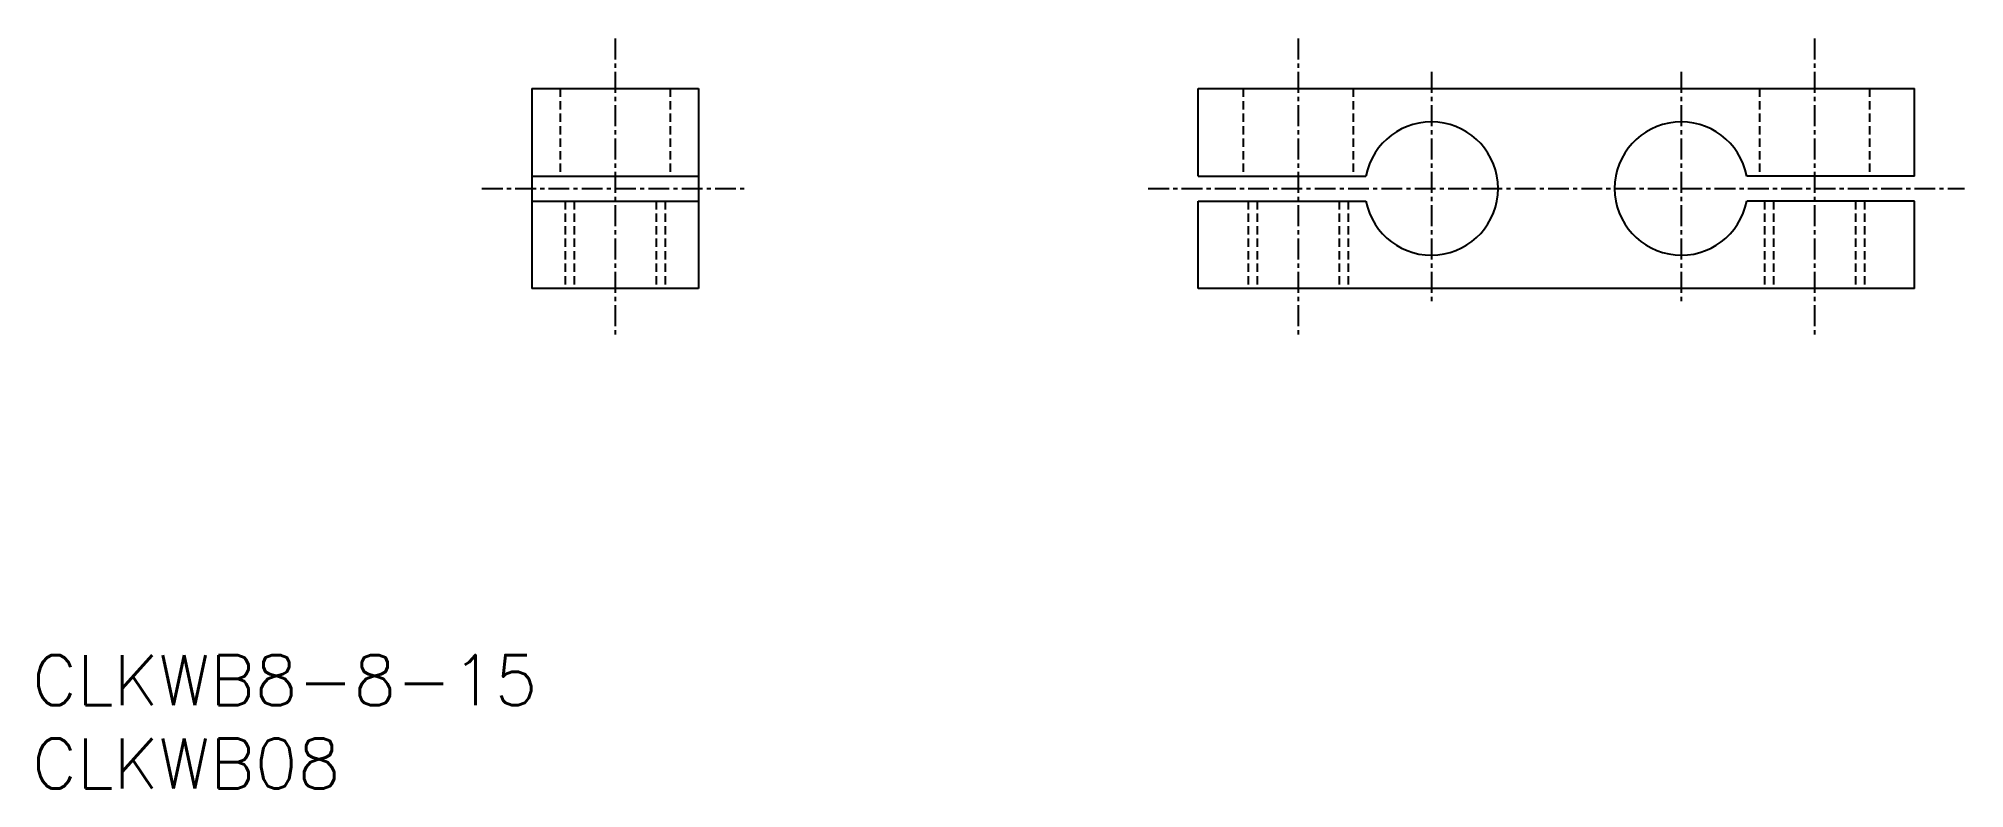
# Model space of a CAD drawing. Extents: x 0 to 116, y 0 to 45.
import ezdxf

# ---------------------------------------------------------------- set-up
doc = ezdxf.new("R2010")
doc.units = 0
doc.linetypes.add('CENTER', pattern=[2, 1.25, -0.25, 0.25, -0.25])
doc.linetypes.add('DASHED', pattern=[0.75, 0.5, -0.25])
doc.layers.get('0').update_dxf_attribs({"linetype": 'CONTINUOUS'})
doc.layers.add('CENTER', color=1, linetype='CENTER')
doc.styles.get("Standard").update_dxf_attribs({"font": 'txt.shx'})

# ---------------------------------------------------------------- blocks, each defined once
blk = doc.blocks.new('*U13')
at = {"color": 7, "linetype": 'CONTINUOUS'}
blk.add_text('CLKWB08', height=3, dxfattribs=at).set_placement((0, 0))
blk = doc.blocks.new('*U14')
at = {"color": 7, "linetype": 'CONTINUOUS'}
blk.add_text('CLKWB8-8-15', height=3, dxfattribs=at).set_placement((0, 5))

msp = doc.modelspace()

# ---------------------------------------------------------------- linework, layer by layer
at = {"color": 7, "linetype": 'CONTINUOUS'}
for p, q in [((30, 42), (30, 30)), ((30, 42), (40, 42)), ((40, 42), (40, 30)), ((70, 42), (113, 42)), ((30, 36.75), (40, 36.75)), ((70, 36.75), (80.07, 36.75)), ((113, 36.75), (102.93, 36.75)), ((30, 35.25), (40, 35.25)), ((70, 35.25), (80.07, 35.25)), ((70, 30), (70, 35.25)), ((113, 35.25), (102.93, 35.25)), ((113, 30), (113, 35.25)), ((40, 30), (30, 30)), ((113, 30), (70, 30))]:
    msp.add_line(p, q, dxfattribs=at)
at = {"color": 3, "linetype": 'DASHED'}
for p, q in [((31.7, 42), (31.7, 36.75)), ((38.3, 42), (38.3, 36.75)), ((72.7, 42), (72.7, 36.75)), ((79.3, 42), (79.3, 36.75)), ((103.7, 42), (103.7, 36.75)), ((110.3, 42), (110.3, 36.75)), ((32, 35.25), (32, 30)), ((32.54, 35.25), (32.54, 30)), ((37.46, 35.25), (37.46, 30)), ((38, 35.25), (38, 30)), ((73, 35.25), (73, 30)), ((73.54, 35.25), (73.54, 30)), ((78.46, 35.25), (78.46, 30)), ((79, 35.25), (79, 30)), ((104, 35.25), (104, 30)), ((104.54, 35.25), (104.54, 30)), ((109.46, 35.25), (109.46, 30)), ((110, 35.25), (110, 30))]:
    msp.add_line(p, q, dxfattribs=at)
at = {"color": 7, "linetype": 'CONTINUOUS'}
for points in [[(70, 36.75), (70, 42)], [(113, 36.75), (113, 42)]]:
    msp.add_lwpolyline(points, dxfattribs=at)
for centre, start, end in [((84, 36), 190.8069, 169.1931), ((99, 36), 10.8069, 349.1931)]:
    msp.add_arc(centre, 4, start, end, dxfattribs=at)
at = {"layer": 'CENTER', "color": 1, "linetype": 'CENTER'}
for p, q in [((35, 45), (35, 27)), ((76, 45), (76, 27)), ((107, 45), (107, 27)), ((84, 43), (84, 29)), ((99, 43), (99, 29)), ((27, 36), (43, 36)), ((67, 36), (116, 36))]:
    msp.add_line(p, q, dxfattribs=at)

# ---------------------------------------------------------------- block references
at = {"color": 7, "linetype": 'CONTINUOUS'}
for name in ['*U14', '*U13']:
    msp.add_blockref(name, (0, 0), dxfattribs=at)

doc.saveas('drawing.dxf')
